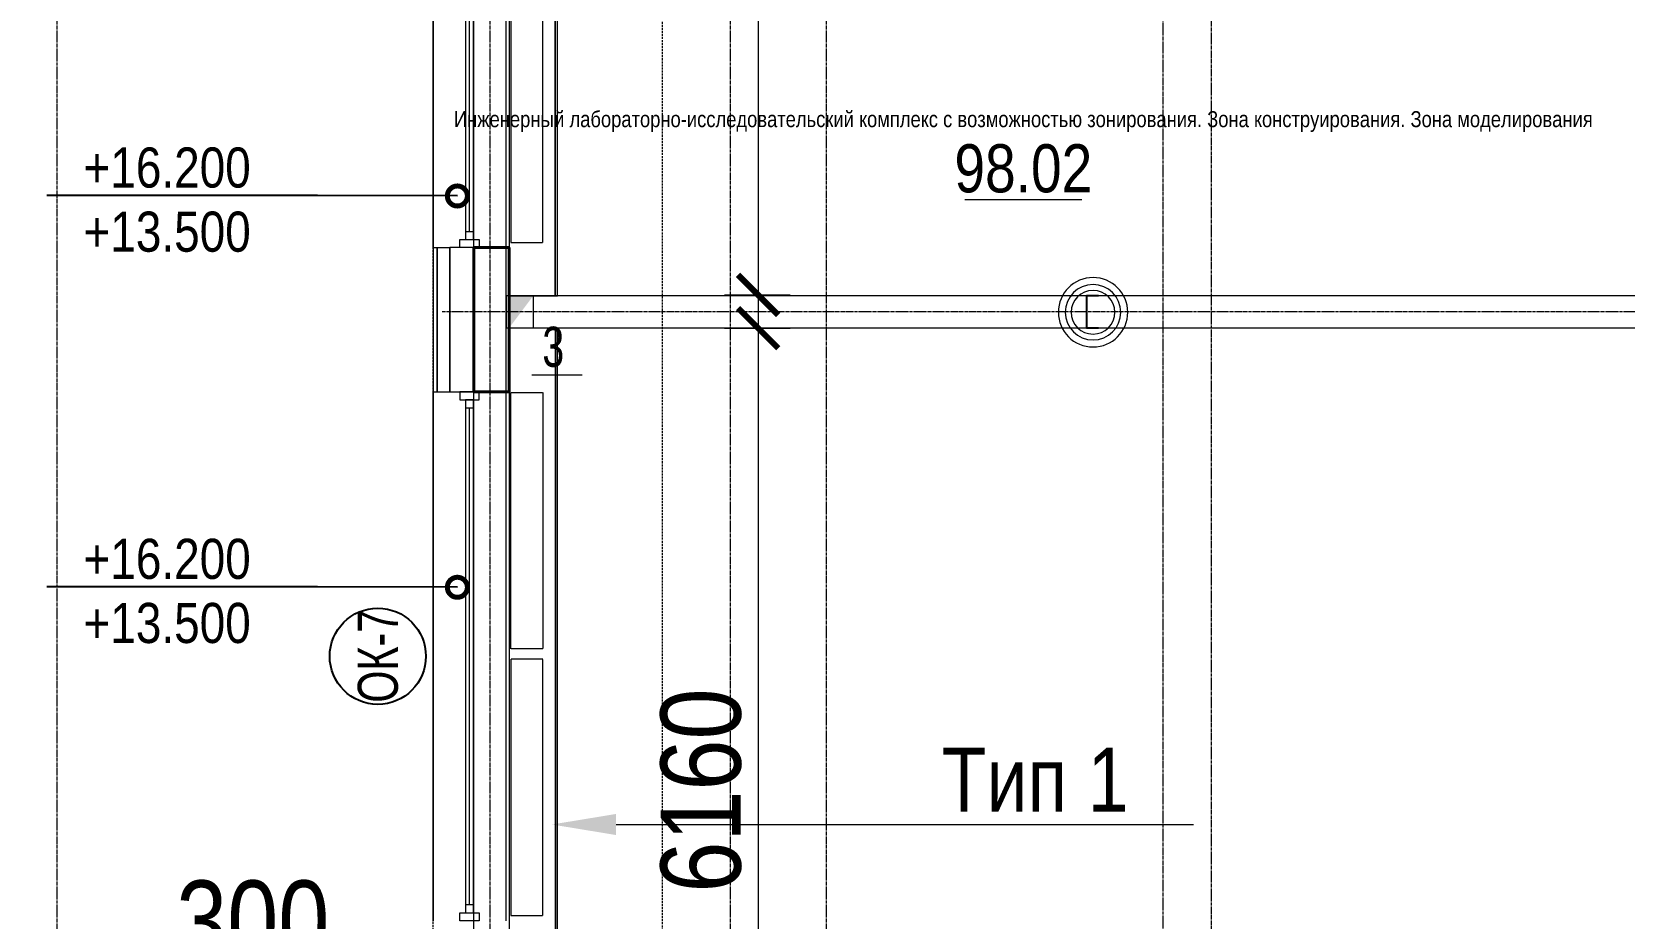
# Model space of a CAD drawing. Header units: millimetres. Extents: x -65509 to 912790, y 446 to 713294.
# Drawn here: x 481243 to 491176, y 539699 to 545230 of the extents above; entities that cross this region are included whole.
import ezdxf
from ezdxf import colors
from ezdxf.entities.mleader import LeaderData, LeaderLine
from ezdxf.enums import TextEntityAlignment as Align
from ezdxf.math import Vec2, Vec3

# ---------------------------------------------------------------- set-up
doc = ezdxf.new("R2010")
doc.units = ezdxf.units.MM
for name, pattern in [('CENTER2', [28.575, 19.05, -3.175, 3.175, -3.175]), ('DASHED', [19.05, 12.7, -6.35]), ('HIDDEN2', [4.7625, 3.175, -1.5875])]:
    doc.linetypes.add(name, pattern=pattern)
doc.layers.get('Defpoints').update_dxf_attribs({"color": 250})
for name, color, linetype, lineweight in [('A-AREA', 250, 'Continuous', 15), ('A-Wall_Материал_Газоблок_Контур', 250, 'Continuous', 0), ('АР_Колонны', 250, 'Continuous', 30), ('АР_Окна', 250, 'Continuous', 5), ('АР_Окна марка', 250, 'Continuous', 9), ('АР_Отв. марка', 250, 'Continuous', 9), ('АР_площадь пом', 250, 'Continuous', 5), ('АР_Размеры обшивки', 250, 'Continuous', 5), ('АР_Разрезы марка', 7, 'Continuous', 13), ('АР_Стены ЖБ', 250, 'Continuous', 35), ('АР_Стены ПЕНОблок', 250, 'Continuous', 20), ('АР_Тонкая', 250, 'Continuous', 5), ('АР_Утеплитель', 250, 'Continuous', 0), ('КМ_Фахверки', 250, 'Continuous', 25), ('Марка окна', 250, 'Continuous', 25), ('ОВ_Отопление', 250, 'Continuous', 5), ('Размеры зашивки ГКЛ', 250, 'Continuous', 0), ('РД_Оси_100', 250, 'Continuous', 0)]:
    doc.layers.add(name, color=color, linetype=linetype, lineweight=lineweight)
doc.layers.add('АР_Делит', color=250, linetype='Continuous', lineweight=0, plot=False)
for name, color, linetype, lineweight, true_color in [('АР_Отопительные приборы', 1, 'HIDDEN2', 0, 0xff0000), ('Зашивка радиаторов тип 1 (фанера и МДФ)', 7, 'Continuous', 0, 0x000085), ('Зашивка радиаторов тип 2 (файерборд 2 слоя_керамогранит)', 7, 'Continuous', 0, 0xf40101)]:
    doc.layers.add(name, color=color, linetype=linetype, lineweight=lineweight, true_color=true_color)
doc.styles.add('Arial0', font='arial.ttf')
doc.styles.add('Arial_09', font='ARIALN.TTF', dxfattribs={"width": 0.9})
doc.styles.add('Isocpeur3', font='isocpeur.ttf')
doc.styles.add('style1', font='ARIALN.TTF')
doc.dimstyles.new('Dim200_ареал', dxfattribs={"dimscale": 100, "dimtxt": 5, "dimasz": 2.5, "dimexe": 2, "dimexo": 2, "dimgap": 1, "dimtad": 1, "dimzin": 12, "dimdsep": 46, "dimtxsty": 'style1', "dimblk": 'ARCHTICK', "dimcen": 3, "dimdle": 2, "dimclrd": 256, "dimclre": 256, "dimaunit": 1, "dimadec": 0, "dimazin": 3, "dimtfac": 1, "dimtmove": 1, "dimatfit": 3, "dimldrblk": 'OPEN30', "dimfxl": 5, "dimfxlon": 1, "dimtolj": 1, "dimtzin": 0, "dimlwd": 9, "dimlwe": 9, "dimarcsym": 0})

# ---------------------------------------------------------------- blocks, each defined once
blk = doc.blocks.new('_DotSmall')
at = {"color": 0, "linetype": 'ByBlock', "const_width": 0.5}
blk.add_lwpolyline([(-0.0625, 0, 1), (0.0625, 0, 1)], format="xyb", close=True, dxfattribs=at)
blk = doc.blocks.new('Ф_пеноблок 200')
at = {"layer": 'АР_Делит', "color": 1}
for radius in [216.3, 173, 136.2]:
    blk.add_circle((103.4, -41.9), radius, dxfattribs=at)
at = {"layer": 'КМ_Фахверки'}
blk.add_lwpolyline([(0, -75), (0, 0), (200, 0), (200, -75)], dxfattribs=at)
blk = doc.blocks.new('СОШ_2200_АР_ОСИ_М100_28.05.24')
at = {"layer": 'АР_Делит', "color": 5, "linetype": 'DASHED'}
blk.add_lwpolyline([(114955, 135155), (114955, -355), (93595.036, -355), (93595.036, 13855), (94145, 13855), (94145, 68320), (66055, 68320), (66055, 13857.73), (83455, 13857.73), (83455, -355), (45245, -355), (45245, 13145), (44695, 13145), (44695, 26755), (45245, 26755), (45245, 68320), (20455, 68320), (20455, 26755), (27955, 26755), (27955, 13145), (-355, 13145), (-355, 100855), (37145, 100855), (37145, 129155)], dxfattribs=at)
at = {"layer": 'РД_Оси_100', "linetype": 'CENTER2'}
for p, q in [((91800, -6155), (91800, 139938.679)), ((94500, -6155), (94500, 139938.679)), ((96000, -6155), (96000, 139938.679)), ((119910, 37200), (94200, 37200))]:
    blk.add_line(p, q, dxfattribs=at)
for points in [[(96600, -6155), (96600, 139938.679)], [(98700, -6194.98), (98700, 139538.679), (98550, 139938.679)], [(99000, -6195.83), (99000, 139538.679), (99150, 139938.679)]]:
    blk.add_lwpolyline(points, dxfattribs=at)
blk = doc.blocks.new('Bottom_R_1600')
at = {"layer": 'АР_Отопительные приборы'}
blk.add_lwpolyline([(-800, -100), (800, -100), (800, 100), (-800, 100)], close=True, dxfattribs=at)
blk = doc.blocks.new('Bottom_L_1600')
at = {"layer": 'АР_Отопительные приборы'}
blk.add_lwpolyline([(800, -100), (-800, -100), (-800, 100), (800, 100)], close=True, dxfattribs=at)
blk = doc.blocks.new('_ArchTick')
at = {"color": 0, "linetype": 'ByBlock', "const_width": 0.15}
blk.add_lwpolyline([(-0.5, -0.5), (0.5, 0.5)], dxfattribs=at)
blk = doc.blocks.new('*D702')
at = {"layer": 'Defpoints', "color": 0, "lineweight": 25, "transparency": 16777216}
for p in [(485363.3, 543381.1), (485350.4, 537221.6), (485773.7, 537221.6)]:
    blk.add_point(p, dxfattribs=at)
at = {"layer": 'АР_Размеры обшивки', "lineweight": 9, "transparency": 16777216}
for p, q in [((485773.7, 543581.1), (485773.7, 537021.6)), ((485563.3, 543381.1), (485973.7, 543381.1)), ((485550.4, 537221.6), (485973.7, 537221.6))]:
    blk.add_line(p, q, dxfattribs=at)
at = {"layer": 'АР_Размеры обшивки', "lineweight": 9, "transparency": 16777216, "xscale": 250, "yscale": 250, "zscale": 250}
for p, rotation in [((485773.7, 543381.1), 90), ((485773.7, 537221.6), 270)]:
    blk.add_blockref('_ArchTick', p, dxfattribs=dict(at, rotation=rotation))
at = {"layer": 'АР_Размеры обшивки', "color": 0, "transparency": 16777216, "insert": (485418.4, 540495.6), "char_height": 500, "attachment_point": 5, "rotation": 90, "style": 'style1'}
blk.add_mtext('\\A1;6160', dxfattribs=at)
blk = doc.blocks.new('_Open30')
at = {"color": 0, "linetype": 'ByBlock', "lineweight": -2}
for p, q in [((-1, 0.268), (0, 0)), ((0, 0), (-1, -0.268)), ((0, 0), (-1, 0))]:
    blk.add_line(p, q, dxfattribs=at)
blk = doc.blocks.new('*D703')
at = {"layer": 'Defpoints', "color": 0, "lineweight": 25, "transparency": 16777216}
for p in [(485362.9, 556688.3), (485363.3, 543588.1), (485773.3, 543588.1)]:
    blk.add_point(p, dxfattribs=at)
at = {"layer": 'АР_Размеры обшивки', "lineweight": 9, "transparency": 16777216}
for p, q in [((485773.3, 556888.3), (485773.3, 543388.1)), ((485562.9, 556688.3), (485973.3, 556688.3)), ((485563.3, 543588.1), (485973.3, 543588.1))]:
    blk.add_line(p, q, dxfattribs=at)
at = {"layer": 'АР_Размеры обшивки', "lineweight": 9, "transparency": 16777216, "xscale": 250, "yscale": 250, "zscale": 250}
for p, rotation in [((485773.3, 556688.3), 90), ((485773.3, 543588.1), 270)]:
    blk.add_blockref('_ArchTick', p, dxfattribs=dict(at, rotation=rotation))
at = {"layer": 'АР_Размеры обшивки', "color": 0, "transparency": 16777216, "insert": (485418, 550138.2), "char_height": 500, "attachment_point": 5, "rotation": 90, "style": 'style1'}
blk.add_mtext('\\A1;13100', dxfattribs=at)
blk = doc.blocks.new('*D798')
at = {"layer": 'Defpoints', "color": 0, "lineweight": 25, "transparency": 16777216}
for p in [(484221.3, 539531.3), (484521.3, 539531.3), (484521.3, 539325.3)]:
    blk.add_point(p, dxfattribs=at)
at = {"layer": 'АР_Размеры обшивки', "lineweight": 9, "transparency": 16777216}
for p, q in [((482068.8, 539325.3), (484221.3, 539325.3)), ((484021.3, 539325.3), (484721.3, 539325.3)), ((484221.3, 539331.3), (484221.3, 539125.3)), ((484521.3, 539331.3), (484521.3, 539125.3))]:
    blk.add_line(p, q, dxfattribs=at)
at = {"layer": 'АР_Размеры обшивки', "lineweight": 9, "transparency": 16777216, "xscale": 250, "yscale": 250, "zscale": 250, "rotation": 180}
blk.add_blockref('_ArchTick', (484221.3, 539325.3), dxfattribs=at)
at = {"layer": 'АР_Размеры обшивки', "lineweight": 9, "transparency": 16777216, "xscale": 250, "yscale": 250, "zscale": 250}
blk.add_blockref('_ArchTick', (484521.3, 539325.3), dxfattribs=at)
at = {"layer": 'АР_Размеры обшивки', "color": 0, "transparency": 16777216, "insert": (482620.9, 539680.6), "char_height": 500, "attachment_point": 5, "style": 'style1'}
blk.add_mtext('\\A1;300', dxfattribs=at)
blk = doc.blocks.new('MOK-МаркаПомещения1')
at = {"layer": 'A-AREA', "color": 0}
blk.add_line((-3.651, -1.944), (3.649, -1.944), dxfattribs=at)
at = {"layer": 'A-AREA', "color": 0, "style": 'style1'}
blk.add_attdef('АР-ПОМЕЩЕНИЕ:ПЛОЩАДЬ', text='', height=3, dxfattribs=at).set_placement((0, 0), align=Align.MIDDLE)
at = {"layer": 'Defpoints', "style": 'style1', "flags": 8}
blk.add_attdef('АР-ПОМЕЩЕНИЕ:НАИМЕНОВАНИЕ', text='', height=1, dxfattribs=at).set_placement((0, 2.956), align=Align.MIDDLE)
blk = doc.blocks.new('MOK-МаркаПроема инж.')
blk.add_line((-1.328, -1.754), (1.802, -1.754))
at = {"color": 0, "style": 'Arial0', "width": 0.7}
blk.add_attdef('АР-ПРОЕМ:Коробка', text='', height=2.5, dxfattribs=at).set_placement((0, 0), align=Align.MIDDLE)
blk = doc.blocks.new('МОК-Наименование')
at = {"layer": 'Defpoints'}
blk.add_circle((0, 0), 3, dxfattribs=at)
at = {"color": 0, "linetype": 'ByBlock', "lineweight": -2, "style": 'Isocpeur3', "width": 0.8, "flags": 4}
blk.add_attdef('АР-ОКНО:НАИМЕНОВАНИЕ', text='', height=2.5, dxfattribs=at).set_placement((0, 0), align=Align.MIDDLE)

msp = doc.modelspace()

# ---------------------------------------------------------------- hatches: boundary and pattern name
at = {"layer": 'ОВ_Отопление', "linetype": 'Continuous', "lineweight": 5}
for points in [[(484370.882, 543583.318), (484220.882, 543583.318), (484295.882, 543483.318)], [(484220.882, 543583.318), (484220.882, 543383.318), (484295.882, 543483.318)]]:
    msp.add_hatch(color=256, dxfattribs=at).paths.add_polyline_path(points, flags=0)

# ---------------------------------------------------------------- linework, layer by layer
at = {"layer": 'A-Wall_Материал_Газоблок_Контур', "linetype": 'Continuous', "lineweight": 0}
for p, q in [((484200.882, 543883.318), (484200.882, 547183.318)), ((484200.882, 539683.318), (484200.882, 542983.318))]:
    msp.add_line(p, q, dxfattribs=at)
at = {"layer": 'АР_Колонны', "linetype": 'HIDDEN2', "lineweight": 25}
for p, q in [((484220.882, 543883.318), (484220.882, 542983.318)), ((484220.882, 542983.318), (484000.882, 542983.318))]:
    msp.add_line(p, q, dxfattribs=at)
at = {"layer": 'АР_Колонны', "linetype": 'Continuous', "lineweight": 35}
for p, q in [((484220.882, 542983.318), (484220.882, 543883.318)), ((484000.882, 542983.318), (484220.882, 542983.318))]:
    msp.add_line(p, q, dxfattribs=at)
at = {"layer": 'АР_Окна', "linetype": 'Continuous', "lineweight": 5}
for p, q in [((484200.882, 543883.318), (484200.882, 547183.318)), ((484200.882, 539683.318), (484200.882, 542983.318)), ((483948.382, 542883.318), (483998.382, 542883.318)), ((483948.382, 539783.318), (483998.382, 539783.318))]:
    msp.add_line(p, q, dxfattribs=at)
for points in [[(484033.382, 542933.318), (484033.382, 542983.318), (483913.382, 542983.318), (483913.382, 542933.318)], [(484033.382, 539733.318), (484033.382, 539683.318), (483913.382, 539683.318), (483913.382, 539733.318)]]:
    msp.add_lwpolyline(points, close=True, dxfattribs=at)
at = {"layer": 'АР_Разрезы марка', "linetype": 'DASHED', "lineweight": 0}
msp.add_lwpolyline([(487187.962, 644536.098), (487187.962, 606919.885), (485174.99, 606919.885), (485174.99, 504313.634)], dxfattribs=at)
at = {"layer": 'АР_Стены ЖБ', "linetype": 'Continuous', "lineweight": 40}
for p, q in [((484220.882, 542983.318), (484220.882, 543883.318)), ((484000.882, 542983.318), (484220.882, 542983.318))]:
    msp.add_line(p, q, dxfattribs=at)
at = {"layer": 'АР_Стены ПЕНОблок', "linetype": 'Continuous', "lineweight": 20}
for p, q in [((484200.882, 542983.318), (484200.882, 543883.318)), ((484200.882, 543583.318), (484200.882, 543383.318)), ((491790.882, 543583.318), (484200.882, 543583.318)), ((484200.882, 543383.318), (491790.882, 543383.318)), ((484000.882, 542983.318), (484200.882, 542983.318))]:
    msp.add_line(p, q, dxfattribs=at)
at = {"layer": 'АР_Тонкая', "linetype": 'Continuous', "lineweight": 5}
msp.add_line((483745.882, 542983.318), (483850.882, 542983.318), dxfattribs=at)
at = {"layer": 'АР_Утеплитель', "linetype": 'Continuous', "lineweight": 0}
msp.add_line((483850.882, 542983.318), (484000.882, 542983.318), dxfattribs=at)
at = {"layer": 'Зашивка радиаторов тип 1 (фанера и МДФ)', "linetype": 'Continuous', "lineweight": 0}
for p, q in [((484221.257, 543383.318), (484220.975, 537223.318)), ((484221.257, 543383.318), (484521.257, 543383.305)), ((484508.475, 537223.305), (484508.757, 543383.305)), ((484508.757, 543383.305), (484508.475, 537223.305)), ((484520.975, 537223.304), (484521.257, 543383.305))]:
    msp.add_line(p, q, dxfattribs=at)
at = {"layer": 'Зашивка радиаторов тип 2 (файерборд 2 слоя_керамогранит)', "linetype": 'Continuous', "lineweight": 0}
for p, q in [((484220.882, 556693.318), (484220.882, 543583.318)), ((484508.382, 543583.318), (484508.382, 556693.318)), ((484508.382, 556693.318), (484508.382, 543583.318)), ((484520.882, 543583.318), (484520.882, 556693.318)), ((484220.882, 543583.318), (484508.382, 543583.318)), ((484508.382, 543583.318), (484520.882, 543583.318))]:
    msp.add_line(p, q, dxfattribs=at)
at = {"layer": 'ОВ_Отопление', "linetype": 'Continuous', "lineweight": 9}
for p, q in [((484220.882, 543583.318), (484370.882, 543583.318)), ((484220.882, 543583.318), (484220.882, 543383.318)), ((484370.882, 543583.318), (484370.882, 543383.318)), ((484220.882, 543383.318), (484370.882, 543383.318))]:
    msp.add_line(p, q, dxfattribs=at)

# ---------------------------------------------------------------- block references
at = {"layer": 'АР_Отв. марка', "linetype": 'Continuous', "lineweight": 9, "xscale": 100, "yscale": 100, "zscale": 100}
msp.add_blockref('MOK-МаркаПроема инж.', (484495.644, 543264.735), dxfattribs=at).add_auto_attribs({'АР-ПРОЕМ:Коробка': '3'})
at = {"layer": 'АР_Отопительные приборы', "rotation": 270}
for name, p in [('Bottom_R_1600', (484330.882, 544714.873)), ('Bottom_L_1600', (484330.882, 542180.105)), ('Bottom_R_1600', (484330.882, 540514.873))]:
    msp.add_blockref(name, p, dxfattribs=at)
at = {"layer": 'КМ_Фахверки', "xscale": -1, "rotation": 90}
msp.add_blockref('Ф_пеноблок 200', (487820.882, 543583.318), dxfattribs=at)

# ---------------------------------------------------------------- dimensions: what is measured, and where the dimension line sits
at = {"layer": 'АР_Размеры обшивки'}
dim = msp.add_linear_dim(base=(485773.317, 543588.14), p1=(485362.943, 556688.318), p2=(485363.317, 543588.14), angle=90, dimstyle='Dim200_ареал', override={"dimdec": 0}, dxfattribs=at)
dim.commit()
dim.dimension.update_dxf_attribs({"geometry": '*D703', "text_midpoint": (485418.031, 550138.229)})
dim = msp.add_linear_dim(base=(485773.692, 537221.625), p1=(485363.317, 543381.14), p2=(485350.443, 537221.625), angle=90, dimstyle='Dim200_ареал', override={"dimdec": 0}, dxfattribs=at)
dim.commit()
dim.dimension.update_dxf_attribs({"geometry": '*D702', "text_midpoint": (485773.692, 540495.584), "dimtype": 160})
dim = msp.add_linear_dim(base=(484521.257, 539325.266), p1=(484221.257, 539531.266), p2=(484521.257, 539531.296), dimstyle='Dim200_ареал', override={"dimdec": 0}, dxfattribs=at)
dim.commit()
dim.dimension.update_dxf_attribs({"geometry": '*D798', "text_midpoint": (482620.882, 539303.262), "dimtype": 160})

# ---------------------------------------------------------------- leaders
at = {"layer": 'Марка окна', "lineweight": 0, "ltscale": 20}
ml = msp.add_multileader_mtext('Standard', dxfattribs=at)
ml.set_content('+16.200\\P+13.500', color=256, style='style1')
ml.set_leader_properties(color=256, linetype='ByLayer', lineweight=-1)
ml.set_arrow_properties(name='DOTSMALL')
ml.build(insert=Vec2(0, 0))
ml.multileader.update_dxf_attribs({"text_left_attachment_type": 6, "text_right_attachment_type": 6, "dogleg_length": 200, "arrow_head_size": 250})
ctx = ml.context
ctx.base_point, ctx.char_height, ctx.arrow_head_size, ctx.landing_gap_size, ctx.plane_origin = Vec3(481565.114, 544208.125), 250, 250, 0, Vec3(481921.55, 543523.598)
ctx.left_attachment, ctx.right_attachment = 6, 6
notes = []
notes.append((ctx, [(0, (1, 1, 0), (483024.975, 544208.125), (-1, 0), 446.389, [(0, [(483897.254, 544205.454)], 0, [])])]))
ctx.mtext.insert, ctx.mtext.line_spacing_factor, ctx.mtext.flow_direction = Vec3(481565.114, 544508.125), 0.96, 5
ctx.mtext.has_bg_fill, ctx.mtext.bg_color, ctx.mtext.bg_scale_factor, ctx.mtext.bg_transparency, ctx.mtext.use_window_bg_color = 1, -1027028792, 1.5, 0, 1
ml = msp.add_multileader_mtext('Standard', dxfattribs=at)
ml.set_content('+16.200\\P+13.500', color=256, style='style1')
ml.set_leader_properties(color=256, linetype='ByLayer', lineweight=-1)
ml.set_arrow_properties(name='DOTSMALL')
ml.build(insert=Vec2(0, 0))
ml.multileader.update_dxf_attribs({"text_left_attachment_type": 6, "text_right_attachment_type": 6, "dogleg_length": 200, "arrow_head_size": 250})
ctx = ml.context
ctx.base_point, ctx.char_height, ctx.arrow_head_size, ctx.landing_gap_size, ctx.plane_origin = Vec3(481565.114, 541766.336), 250, 250, 0, Vec3(481921.55, 541081.809)
ctx.left_attachment, ctx.right_attachment = 6, 6
notes.append((ctx, [(0, (1, 1, 0), (483024.975, 541766.336), (-1, 0), 446.389, [(0, [(483897.254, 541763.666)], 0, [])])]))
ctx.mtext.insert, ctx.mtext.line_spacing_factor, ctx.mtext.flow_direction = Vec3(481565.114, 542066.336), 0.96, 5
ctx.mtext.has_bg_fill, ctx.mtext.bg_color, ctx.mtext.bg_scale_factor, ctx.mtext.bg_transparency, ctx.mtext.use_window_bg_color = 1, -1027028792, 1.5, 0, 1
at = {"layer": 'Размеры зашивки ГКЛ'}
ml = msp.add_multileader_mtext('Standard', dxfattribs=at)
ml.set_content('\\pxsm1;Тип 1 ', color=(0, 0, 138), style='style1')
ml.set_leader_properties(color=256, linetype='ByLayer', lineweight=9)
ml.build(insert=Vec2(0, 0))
ml.multileader.update_dxf_attribs({"has_dogleg": 0, "text_left_attachment_type": 6, "text_right_attachment_type": 6, "text_bottom_attachment_type": 10, "dogleg_length": 25, "arrow_head_size": 400})
ctx = ml.context
ctx.base_point, ctx.char_height, ctx.arrow_head_size, ctx.landing_gap_size, ctx.plane_origin = Vec3(486867.645, 540283.567), 400, 400, 50, Vec3(478693.145, 547254.132)
ctx.left_attachment, ctx.right_attachment, ctx.top_attachment = 6, 6, 10
notes.append((ctx, [(0, (1, 1, 0), (486842.645, 540283.567), (1, 0), 25, [(1, [(484487.276, 540283.567)], 0, [])])]))
ctx.mtext.insert, ctx.mtext.width, ctx.mtext.defined_height, ctx.mtext.line_spacing_factor, ctx.mtext.flow_direction = Vec3(486917.645, 540763.567), 1668.44707, 600, 0.3, 5
for ctx, leaders in notes:
    for number, flags, end, landing, length, lines in leaders:
        leader = LeaderData()
        leader.index, (leader.has_last_leader_line, leader.has_dogleg_vector, leader.attachment_direction) = number, flags
        leader.last_leader_point, leader.dogleg_vector, leader.dogleg_length = Vec3(end), Vec3(landing), length
        for number, points, colour, breaks in lines:
            line = LeaderLine()
            line.index, line.vertices, line.color, line.breaks = number, Vec3.list(points), colors.encode_raw_color(colour), breaks
            leader.lines.append(line)
        ctx.leaders.append(leader)

# ---------------------------------------------------------------- next in the draw order: linework, layer by layer
at = {"layer": 'A-Wall_Материал_Газоблок_Контур', "linetype": 'Continuous', "lineweight": 0}
for p, q in [((483745.882, 547183.318), (483745.882, 543883.318)), ((483745.882, 542983.318), (483745.882, 539683.318))]:
    msp.add_line(p, q, dxfattribs=at)
at = {"layer": 'АР_Колонны', "linetype": 'HIDDEN2', "lineweight": 25}
for p, q in [((484000.882, 543883.318), (484220.882, 543883.318)), ((484000.882, 542983.318), (484000.882, 543883.318))]:
    msp.add_line(p, q, dxfattribs=at)
at = {"layer": 'АР_Колонны', "linetype": 'Continuous', "lineweight": 35}
for p, q in [((484000.882, 543883.318), (484000.882, 542983.318)), ((484220.882, 543883.318), (484000.882, 543883.318))]:
    msp.add_line(p, q, dxfattribs=at)
at = {"layer": 'АР_Окна', "linetype": 'Continuous', "lineweight": 5}
for p, q in [((483745.882, 543883.318), (483745.882, 547183.318)), ((483973.382, 543983.318), (483973.382, 547083.318)), ((483948.382, 543983.318), (483998.382, 543983.318)), ((483745.882, 539683.318), (483745.882, 542983.318)), ((483973.382, 539783.318), (483973.382, 542883.318))]:
    msp.add_line(p, q, dxfattribs=at)
for points in [[(483948.382, 543933.318), (483998.382, 543933.318), (483998.382, 547133.318), (483948.382, 547133.318)], [(484033.382, 543933.318), (484033.382, 543883.318), (483913.382, 543883.318), (483913.382, 543933.318)], [(483948.382, 539733.318), (483998.382, 539733.318), (483998.382, 542933.318), (483948.382, 542933.318)]]:
    msp.add_lwpolyline(points, close=True, dxfattribs=at)
at = {"layer": 'АР_Стены ЖБ', "linetype": 'Continuous', "lineweight": 40}
for p, q in [((484220.882, 543883.318), (484000.882, 543883.318)), ((484000.882, 543883.318), (484000.882, 542983.318))]:
    msp.add_line(p, q, dxfattribs=at)
at = {"layer": 'АР_Стены ПЕНОблок', "linetype": 'Continuous', "lineweight": 20}
for p, q in [((484200.882, 543883.318), (484000.882, 543883.318)), ((484000.882, 543883.318), (484000.882, 542983.318))]:
    msp.add_line(p, q, dxfattribs=at)
at = {"layer": 'АР_Тонкая', "linetype": 'Continuous', "lineweight": 5}
for p, q in [((483745.882, 543883.318), (483850.882, 543883.318)), ((483745.882, 543883.318), (483745.882, 542983.318)), ((483770.882, 543883.318), (483770.882, 542983.318)), ((483770.882, 542983.318), (483770.882, 543883.318)), ((483850.882, 542983.318), (483850.882, 543883.318))]:
    msp.add_line(p, q, dxfattribs=at)
at = {"layer": 'АР_Утеплитель', "linetype": 'Continuous', "lineweight": 0}
for p, q in [((484000.882, 543883.318), (483850.882, 543883.318)), ((483850.882, 543883.318), (483850.882, 542983.318)), ((484000.882, 542983.318), (484000.882, 543883.318))]:
    msp.add_line(p, q, dxfattribs=at)
at = {"layer": 'КМ_Фахверки', "lineweight": 5}
msp.add_lwpolyline([(484000.882, 574858.318), (455400.882, 574858.318), (455400.882, 519883.318), (484000.882, 519883.318), (484000.882, 574858.318)], dxfattribs=at)

# ---------------------------------------------------------------- next in the draw order: block references
at = {"layer": 'АР_Окна марка', "linetype": 'Continuous', "lineweight": 9}
ref = msp.add_blockref('МОК-Наименование', (483400.882, 541333.318), dxfattribs=dict(at, xscale=100, yscale=100, zscale=100, rotation=90))
ref.add_attrib('АР-ОКНО:НАИМЕНОВАНИЕ', 'ОК-7', dxfattribs={"layer": '0', "color": 0, "linetype": 'ByBlock', "lineweight": -2, "height": 250, "rotation": 90, "style": 'Arial_09', "width": 0.9}).set_placement((483400.882, 541333.318), align=Align.MIDDLE)
at = {"layer": 'АР_площадь пом', "linetype": 'Continuous', "lineweight": 5}
ref = msp.add_blockref('MOK-МаркаПомещения1', (487427.889, 544378.306), dxfattribs=dict(at, xscale=100, yscale=100, zscale=100))
ref.add_attrib('АР-ПОМЕЩЕНИЕ:НАИМЕНОВАНИЕ', 'Инженерный лабораторно-исследовательский комплекс с возможностью зонирования. Зона конструирования. Зона моделирования', dxfattribs={"layer": 'Defpoints', "height": 100, "style": 'style1'}).set_placement((487427.889, 544673.869), align=Align.MIDDLE)
ref.add_attrib('АР-ПОМЕЩЕНИЕ:ПЛОЩАДЬ', '98.02', dxfattribs={"layer": 'A-AREA', "color": 0, "height": 300, "style": 'style1'}).set_placement((487427.889, 544378.306), align=Align.MIDDLE)
at = {"layer": 'РД_Оси_100'}
msp.add_blockref('СОШ_2200_АР_ОСИ_М100_28.05.24', (389600.882, 506283.318), dxfattribs=at)

doc.saveas('drawing.dxf')
